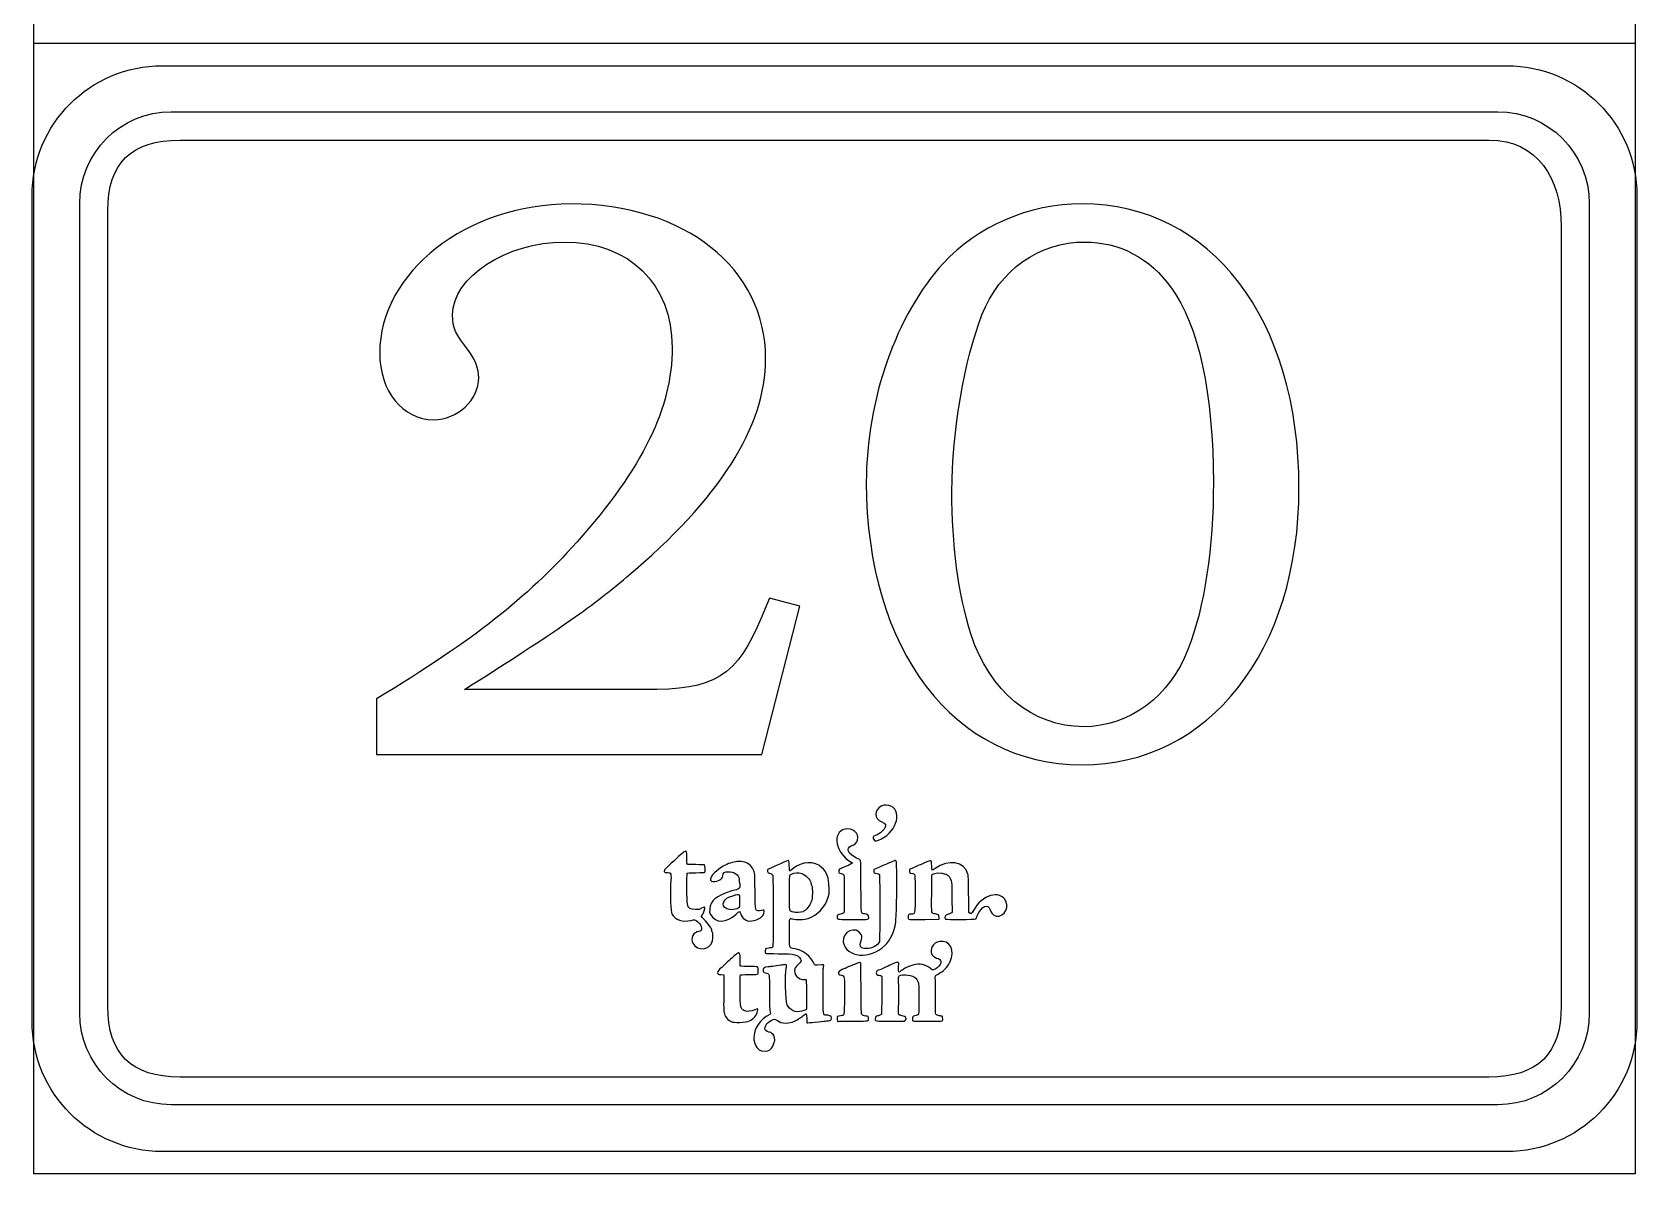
# Model space of a CAD drawing. Header units: millimetres. Extents: x 0 to 115, y 10 to 901.
# Drawn here: x -0.1 to 115.1, y 9.6 to 91.6 of the extents above; entities that cross this region are included whole.
import ezdxf

# ---------------------------------------------------------------- set-up
doc = ezdxf.new("R2010")
doc.units = ezdxf.units.MM
doc.layers.add('1', color=7, linetype='CONTINUOUS')

msp = doc.modelspace()

# ---------------------------------------------------------------- linework, layer by layer
at = {"layer": '1', "color": 7}
for p, q in [((0, 9.610394), (0, 900.64166)), ((114.999971, 900.64166), (114.999971, 9.610394)), ((0, 90.770095), (115.010869, 90.770095)), ((9.864019, 85.854489), (105.140122, 85.854489)), ((9.864019, 85.854489), (9.864019, 85.854489)), ((10.503252, 83.823195), (104.500888, 83.823195)), ((10.503252, 83.823195), (10.503252, 83.823195)), ((3.30588, 21.147286), (3.30588, 79.277301)), ((5.317772, 21.647525), (5.317772, 78.738256)), ((75.265842, 79.239906), (75.265842, 79.239906)), ((111.69826, 79.277301), (111.69826, 21.147286)), ((109.686369, 77.618187), (109.686369, 21.647525)), ((75.493031, 76.505878), (75.493031, 76.505878)), ((52.842229, 50.936546), (52.273198, 49.625976)), ((55.005815, 50.366104), (52.842229, 50.936546)), ((52.273198, 39.716449), (55.005815, 50.366104)), ((43.850629, 44.386521), (30.932966, 44.386521)), ((24.615774, 43.703191), (24.615774, 39.716449)), ((24.615774, 39.716449), (52.273198, 39.716449)), ((60.570179, 31.559874), (60.323587, 31.449455)), ((60.323587, 31.449455), (60.323587, 31.34221)), ((63.158156, 31.583158), (62.885459, 31.455099)), ((62.885459, 31.455099), (62.885459, 31.333744)), ((57.115426, 29.712024), (57.111545, 30.156877)), ((58.200218, 30.289169), (58.200218, 29.582202)), ((57.04099, 29.472135), (57.115426, 29.712024)), ((58.200218, 29.582202), (58.194573, 29.478838)), ((58.201276, 29.280577), (58.194573, 28.821613)), ((58.204098, 29.35078), (58.201276, 29.280577)), ((65.936281, 29.397699), (65.940515, 28.382052)), ((47.786218, 28.595835), (47.510698, 28.595835)), ((47.956962, 28.689322), (47.786218, 28.595835)), ((48.538693, 28.617708), (48.515057, 28.392988)), ((48.515057, 28.392988), (48.606073, 28.230358)), ((51.162301, 27.815844), (51.301648, 27.749522)), ((51.301648, 27.749522), (51.537304, 27.773158)), ((64.018228, 27.876522), (65.008828, 27.888869)), ((65.008828, 27.888869), (65.008828, 28.023983)), ((65.940515, 28.382052), (65.892184, 28.343599)), ((60.744098, 26.862286), (60.724695, 26.284788)), ((52.537782, 25.763736), (52.530726, 25.605338)), ((52.647848, 25.795486), (52.537782, 25.763736)), ((60.724695, 26.284788), (60.659784, 26.181424)), ((62.119226, 24.746677), (62.064192, 24.784072)), ((62.109701, 24.428472), (62.119226, 24.746677)), ((49.355726, 23.917297), (49.559632, 23.90495)), ((49.559632, 23.90495), (49.557162, 23.599091)), ((55.488062, 22.481491), (55.495118, 21.435505)), ((55.495118, 21.435505), (55.443965, 21.39423)), ((57.268531, 20.923977), (57.148587, 20.964194)), ((57.275234, 20.800152), (57.268531, 20.923977)), ((62.09312, 21.07285), (62.106879, 21.62283)), ((62.146742, 21.031575), (62.09312, 21.07285)), ((54.072718, 20.440319), (54.455834, 20.494294)), ((54.455834, 20.494294), (54.636457, 20.5839)), ((61.501865, 20.574022), (62.521745, 20.570141)), ((62.521745, 20.570141), (62.572545, 20.620941)), ((104.500888, 16.563997), (10.503252, 16.563997)), ((105.140122, 14.571508), (9.864019, 14.571508)), ((114.999971, 9.610394), (0, 9.610394))]:
    msp.add_line(p, q, dxfattribs=at)
at = {"layer": '1', "color": 1}
for p, q in [((9.224645, 89.161781), (105.779526, 89.161781)), ((9.224645, 89.161781), (9.224645, 89.161781)), ((-0.119865, 20.567319), (-0.119865, 79.811759)), ((115.124035, 79.811759), (115.124035, 20.567319)), ((105.779526, 11.217297), (9.224645, 11.217297))]:
    msp.add_line(p, q, dxfattribs=at)
for points in [[(-0.119865, 79.811759), (-0.119865, 84.990536), (4.047196, 89.161781), (9.224645, 89.161781)], [(105.779526, 89.161781), (110.956975, 89.161781), (115.124035, 84.990536), (115.124035, 79.811759)], [(9.224645, 11.217297), (4.047196, 11.217297), (-0.119865, 15.388541), (-0.119865, 20.567319)], [(115.124035, 20.567319), (115.124035, 15.388541), (110.956975, 11.217297), (105.779526, 11.217297)]]:
    msp.add_open_spline(points, degree=3, dxfattribs=at)
at = {"layer": '1', "color": 7}
for points in [[(3.30588, 79.277301), (3.30588, 82.920789), (6.231466, 85.854489), (9.864019, 85.854489)], [(105.140122, 85.854489), (108.772674, 85.854489), (111.69826, 82.920789), (111.69826, 79.277301)], [(5.317772, 78.738256), (5.317772, 82.177839), (7.005814, 83.823195), (10.503252, 83.823195)], [(104.500888, 83.823195), (107.998327, 83.823195), (109.686369, 81.054948), (109.686369, 77.618187)], [(38.558963, 79.239906), (31.10371, 79.239906), (24.843316, 74.342292), (24.843316, 68.532748)], [(52.558243, 68.134462), (52.558243, 74.626278), (46.75399, 79.239906), (38.558963, 79.239906)], [(75.265842, 79.239906), (71.452667, 79.239906), (67.752734, 77.644292), (65.306573, 74.96812)], [(90.858267, 58.851821), (90.858267, 70.981379), (84.541428, 79.239906), (75.265842, 79.239906)], [(30.078538, 71.266776), (30.078538, 74.000803), (33.949216, 76.505878), (38.102821, 76.505878)], [(38.102821, 76.505878), (42.770071, 76.505878), (45.843118, 73.487865), (45.843118, 68.932093)], [(68.094223, 71.266776), (69.346937, 74.51339), (72.192795, 76.505878), (75.493031, 76.505878)], [(75.493031, 76.505878), (77.940603, 76.505878), (80.159222, 75.366406), (81.69557, 73.20282)], [(65.306573, 74.96812), (61.948481, 71.32322), (59.786306, 65.172893), (59.786306, 59.250107)], [(81.69557, 73.20282), (83.630203, 70.639537), (84.712172, 65.514734), (84.712172, 59.250107)], [(31.274455, 68.647048), (30.249282, 69.956206), (30.078538, 70.298048), (30.078538, 71.266776)], [(65.932401, 58.624632), (65.932401, 62.895007), (66.843273, 68.078018), (68.094223, 71.266776)], [(24.843316, 68.532748), (24.843316, 65.800131), (26.494316, 63.749434), (28.712935, 63.749434)], [(31.956727, 66.767448), (31.956727, 67.394334), (31.672741, 68.078018), (31.274455, 68.647048)], [(45.843118, 68.932093), (45.843118, 64.603862), (43.737387, 60.275279), (39.013693, 54.979732)], [(42.599326, 52.472893), (49.258007, 58.053837), (52.558243, 63.236848), (52.558243, 68.134462)], [(28.712935, 63.749434), (30.420027, 63.749434), (31.956727, 65.172893), (31.956727, 66.767448)], [(59.786306, 59.250107), (59.786306, 47.23379), (66.103145, 38.976321), (75.265842, 38.976321)], [(75.265842, 38.976321), (84.428186, 38.976321), (90.858267, 47.176993), (90.858267, 58.851821)], [(84.712172, 59.250107), (84.712172, 54.581446), (84.086344, 50.309307), (82.891839, 47.291646)], [(67.298003, 48.373263), (66.387131, 51.278035), (65.932401, 54.750779), (65.932401, 58.624632)], [(39.013693, 54.979732), (35.256963, 50.821893), (31.785982, 48.087865), (24.615774, 43.703191)], [(30.932966, 44.386521), (37.704535, 48.65866), (39.810265, 50.138563), (42.599326, 52.472893)], [(52.273198, 49.625976), (50.509309, 45.297393), (48.916165, 44.330077), (43.850629, 44.386521)], [(75.378731, 41.710349), (71.736653, 41.710349), (68.607162, 44.273632), (67.298003, 48.373263)], [(82.891839, 47.291646), (81.639125, 43.931791), (78.680378, 41.710349), (75.378731, 41.710349)], [(60.896851, 36.030274), (60.332054, 35.747699), (60.329231, 35.113757), (60.894029, 34.879513)], [(60.65167, 33.567533), (61.861345, 33.979577), (62.45119, 35.565666), (61.556898, 36.002757)], [(61.556898, 36.002757), (61.386154, 36.086719), (61.038667, 36.101888), (60.898262, 36.030274)], [(60.894029, 34.879513), (61.183659, 34.76098), (61.228815, 34.672785), (61.124392, 34.449477)], [(58.252429, 34.357402), (57.28229, 34.136916), (57.583915, 32.571288), (58.707159, 31.999435)], [(59.155187, 33.57741), (59.297004, 34.063891), (58.810523, 34.48546), (58.251018, 34.357402)], [(58.693401, 33.161133), (58.982679, 33.270141), (59.094509, 33.370683), (59.155187, 33.57741)], [(60.323587, 33.857163), (60.265731, 33.841994), (60.26432, 33.734396), (60.323587, 33.606338)], [(61.124392, 34.449477), (61.02244, 34.236046), (60.612865, 33.93301), (60.323587, 33.857163)], [(60.323587, 33.606338), (60.37474, 33.493096), (60.416015, 33.487805), (60.65167, 33.567533)], [(46.586068, 32.642902), (46.320073, 32.407246), (45.555251, 31.705924), (45.429662, 31.584569)], [(46.898629, 32.25026), (46.897571, 32.820702), (46.852062, 32.879969), (46.584657, 32.644313)], [(59.093098, 32.271074), (58.48244, 32.563174), (58.282768, 33.006616), (58.693401, 33.161133)], [(59.375673, 32.110913), (59.365795, 32.128905), (59.239148, 32.200519), (59.093098, 32.271074)], [(45.429662, 31.584569), (45.180249, 31.34221), (45.206707, 31.234613), (45.509743, 31.234613)], [(45.509743, 31.234613), (45.789496, 31.234613), (45.786674, 31.241669), (45.735874, 30.390063)], [(46.934612, 28.988477), (46.897571, 29.135938), (46.884871, 31.135483), (46.922265, 31.193338)], [(46.922265, 31.836805), (46.907096, 31.84633), (46.898629, 31.985677), (46.898629, 32.25026)], [(47.551973, 31.81211), (47.22001, 31.817402), (46.936023, 31.828691), (46.922265, 31.836805)], [(46.922265, 31.193338), (46.937435, 31.218033), (47.062671, 31.225088), (47.549151, 31.231791)], [(47.549151, 31.231791), (47.962607, 31.237435), (48.167923, 31.248372), (48.188737, 31.264952)], [(48.174979, 31.786005), (48.165101, 31.794119), (47.885348, 31.806466), (47.551973, 31.81211)], [(48.188737, 31.264952), (48.221546, 31.291058), (48.209198, 31.752844), (48.174979, 31.786005)], [(49.279879, 31.558463), (48.669573, 31.129838), (48.392643, 30.59926), (48.77964, 30.59926)], [(50.294115, 31.992733), (49.951215, 31.927821), (49.579035, 31.768013), (49.279879, 31.558463)], [(49.475671, 31.007424), (49.497896, 31.234613), (49.58609, 31.300935), (49.860198, 31.300935)], [(49.860198, 31.300935), (50.292704, 31.300935), (50.643012, 31.06528), (50.644423, 30.771769)], [(50.480382, 32.034008), (50.468034, 32.028363), (50.383721, 32.010371), (50.294115, 31.992733)], [(50.950282, 32.007549), (50.795765, 32.031185), (50.507898, 32.047766), (50.480382, 32.034008)], [(51.672418, 31.466035), (51.549651, 31.734852), (51.246615, 31.962394), (50.950282, 32.007549)], [(51.793421, 29.942035), (51.790951, 31.223677), (51.793421, 31.197572), (51.672418, 31.466035)], [(52.740276, 31.489671), (52.628798, 31.455099), (52.708526, 31.191927), (52.829882, 31.191927)], [(54.058959, 32.064346), (53.947482, 32.00508), (52.824237, 31.517188), (52.740276, 31.489671)], [(52.829882, 31.191927), (52.908551, 31.191927), (53.036609, 31.121724), (53.075062, 31.058224)], [(54.257573, 31.736263), (54.256162, 32.149719), (54.249107, 32.163477), (54.06037, 32.064346)], [(54.279445, 31.398655), (54.267098, 31.431816), (54.257573, 31.583158), (54.257573, 31.736263)], [(54.26992, 29.78646), (54.267098, 31.143597), (54.257573, 31.047288), (54.420204, 31.13266)], [(54.533093, 31.526713), (54.294615, 31.32563), (54.305904, 31.330922), (54.279445, 31.398655)], [(54.420204, 31.13266), (54.621287, 31.237435), (54.913387, 31.251194), (55.150454, 31.169702)], [(56.578145, 31.616319), (56.059915, 32.095744), (55.162801, 32.057291), (54.533093, 31.526713)], [(55.150454, 31.169702), (55.442554, 31.067749), (55.759701, 30.743899), (55.80909, 30.498719)], [(57.111545, 30.156877), (57.10449, 30.869488), (56.959851, 31.26213), (56.578145, 31.616319)], [(58.122959, 31.605383), (57.836151, 31.48826), (57.804401, 31.462155), (57.805812, 31.345033)], [(57.805812, 31.345033), (57.805812, 31.231791), (57.826626, 31.213799), (57.990668, 31.175347)], [(57.990668, 31.175347), (58.204098, 31.127016), (58.200218, 31.149241), (58.200218, 30.289169)], [(58.707159, 31.999435), (58.864145, 31.918296), (58.829926, 31.896071), (58.122959, 31.605383)], [(59.40319, 30.25883), (59.396134, 31.259308), (59.383787, 32.091863), (59.375673, 32.110913)], [(60.323587, 31.34221), (60.323587, 31.219444), (60.330642, 31.212741), (60.557831, 31.168644)], [(60.557831, 31.168644), (60.633679, 31.154533), (60.708115, 31.127016), (60.723284, 31.109377)], [(61.111692, 31.79553), (60.949415, 31.726738), (60.705292, 31.620552), (60.570179, 31.559874)], [(61.626042, 32.014605), (61.506098, 31.962394), (61.274323, 31.864321), (61.111692, 31.79553)], [(61.970354, 31.400066), (61.950951, 32.217099), (61.97882, 32.166299), (61.626042, 32.014605)], [(61.986934, 30.70968), (61.986934, 30.727672), (61.97882, 31.038822), (61.970354, 31.400066)], [(62.885459, 31.333744), (62.885459, 31.201452), (62.867467, 31.21521), (63.092187, 31.176758)], [(63.092187, 31.176758), (63.298915, 31.142185), (63.290448, 31.205685), (63.290448, 29.75471)], [(63.50282, 31.737674), (63.464015, 31.723916), (63.30844, 31.654771), (63.158156, 31.583158)], [(63.969898, 31.934524), (63.752234, 31.839627), (63.542684, 31.750021), (63.50282, 31.737674)], [(64.482484, 31.725327), (64.465903, 32.18676), (64.503298, 32.171591), (63.969898, 31.934524)], [(64.736131, 31.530946), (64.485306, 31.350324), (64.496242, 31.340799), (64.482484, 31.725327)], [(64.514234, 31.092797), (64.580203, 31.191927), (64.982723, 31.26213), (65.181337, 31.207097)], [(67.081398, 31.135483), (66.825281, 32.032596), (65.692512, 32.224155), (64.736131, 31.530946)], [(65.181337, 31.207097), (65.250128, 31.187694), (65.363017, 31.161588), (65.434631, 31.14783)], [(65.434631, 31.14783), (65.666406, 31.10091), (65.849498, 30.868077), (65.910176, 30.541405)], [(67.133962, 29.689799), (67.120203, 30.829624), (67.113148, 31.023652), (67.081398, 31.135483)], [(45.735874, 30.390063), (45.692835, 29.69121), (45.745399, 28.408158), (45.821246, 28.275866)], [(48.77964, 30.59926), (49.177926, 30.59926), (49.452387, 30.759069), (49.475671, 31.007424)], [(50.338212, 29.986133), (50.28459, 29.976608), (50.189693, 29.950149), (50.129015, 29.931099)], [(50.667707, 30.575977), (50.751668, 30.140649), (50.702279, 30.052455), (50.338212, 29.986133)], [(50.644423, 30.771769), (50.644423, 30.72873), (50.653948, 30.639477), (50.667707, 30.575977)], [(53.075062, 31.058224), (53.094465, 31.026474), (53.101168, 26.185658), (53.082118, 26.011738)], [(55.80909, 30.498719), (55.821437, 30.439452), (55.847895, 30.347024), (55.866945, 30.293402)], [(55.866945, 30.293402), (55.949848, 30.075738), (55.929034, 29.432272), (55.832726, 29.137349)], [(59.671654, 28.277277), (59.396134, 28.285744), (59.416948, 28.131227), (59.40319, 30.25883)], [(60.723284, 31.109377), (60.757856, 31.067749), (60.773026, 27.764691), (60.744098, 26.862286)], [(61.900151, 27.682141), (61.938604, 27.907919), (62.004926, 30.234135), (61.986934, 30.70968)], [(64.481073, 29.710613), (64.481073, 30.841972), (64.486717, 31.051522), (64.514234, 31.092797)], [(65.910176, 30.541405), (65.923934, 30.464147), (65.93487, 30.013649), (65.936281, 29.397699)], [(69.814014, 29.175802), (69.384331, 30.034463), (68.057181, 29.652758), (67.479684, 28.50623)], [(47.510698, 28.595835), (47.127582, 28.595835), (47.015751, 28.670272), (46.934612, 28.988477)], [(50.129015, 29.931099), (48.927101, 29.519055), (48.606073, 29.251649), (48.538693, 28.617708)], [(49.767771, 28.638522), (49.279879, 28.885113), (49.519768, 29.403344), (50.203451, 29.579733)], [(50.203451, 29.579733), (50.283179, 29.600194), (50.382309, 29.631944), (50.425348, 29.648524)], [(50.425348, 29.648524), (50.568576, 29.704969), (50.649715, 29.681685), (50.67194, 29.579733)], [(50.67194, 29.579733), (50.700868, 29.443208), (50.682876, 28.772224), (50.648304, 28.730597)], [(52.262262, 28.528102), (51.800476, 28.415213), (51.796243, 28.428972), (51.793421, 29.942035)], [(54.464301, 28.430383), (54.258984, 28.473069), (54.271332, 28.384874), (54.26992, 29.78646)], [(55.832726, 29.137349), (55.741709, 28.862888), (55.47007, 28.53798), (55.245704, 28.433205)], [(55.614709, 27.946724), (56.313562, 28.194727), (56.816623, 28.730597), (57.04099, 29.472135)], [(58.194573, 28.821613), (58.187518, 28.287155), (58.198806, 28.314672), (57.94657, 28.262108)], [(58.194573, 29.478838), (58.195984, 29.423805), (58.194573, 29.415691), (58.204098, 29.35078)], [(63.290448, 29.75471), (63.290448, 28.222244), (63.296092, 28.255405), (63.002581, 28.255405)], [(64.762237, 28.267752), (64.446853, 28.327019), (64.478251, 28.161566), (64.481073, 29.710613)], [(67.151953, 28.371116), (67.150542, 28.375349), (67.142076, 28.966252), (67.133962, 29.689799)], [(67.756614, 28.144985), (68.068117, 28.841016), (68.495331, 29.037866), (68.680187, 28.572199)], [(68.94477, 28.190494), (69.458767, 27.850063), (70.108937, 28.585958), (69.814014, 29.175802)], [(45.821246, 28.275866), (46.067837, 27.846183), (46.603707, 27.661327), (47.182615, 27.805966)], [(47.182615, 27.805966), (47.437673, 27.870877), (47.491296, 27.859941), (47.685676, 27.700133)], [(47.685676, 27.700133), (48.016229, 27.429905), (48.063148, 27.005513), (47.762935, 27.005513)], [(48.132293, 27.876522), (47.904751, 28.10371), (47.907573, 28.091363), (48.042687, 28.259285)], [(48.19544, 28.71966), (48.176037, 28.791274), (48.132293, 28.785983), (47.956962, 28.689322)], [(48.042687, 28.259285), (48.100543, 28.33231), (48.21061, 28.661805), (48.19544, 28.71966)], [(48.694268, 27.088063), (48.694268, 27.205186), (48.421571, 27.586891), (48.132293, 27.876522)], [(48.606073, 28.230358), (48.961673, 27.591124), (49.744487, 27.604883), (50.441576, 28.26493)], [(50.648304, 28.730597), (50.521657, 28.577844), (49.996723, 28.52281), (49.767771, 28.638522)], [(50.441576, 28.26493), (50.696634, 28.50623), (50.688521, 28.507641), (50.805643, 28.185202)], [(50.805643, 28.185202), (50.862087, 28.033508), (50.997201, 27.892749), (51.162301, 27.815844)], [(51.537304, 27.773158), (52.055534, 27.82678), (52.416426, 28.08713), (52.45629, 28.438497)], [(52.45629, 28.438497), (52.470048, 28.564085), (52.448176, 28.57361), (52.262262, 28.528102)], [(54.261454, 27.006924), (54.26992, 28.044444), (54.25334, 27.975652), (54.480882, 27.907919)], [(54.596593, 28.387697), (54.590948, 28.397222), (54.53027, 28.416624), (54.464301, 28.430383)], [(54.480882, 27.907919), (54.728884, 27.834894), (55.360004, 27.855708), (55.614709, 27.946724)], [(55.245704, 28.433205), (55.120115, 28.375349), (54.62552, 28.339366), (54.596593, 28.387697)], [(57.695745, 28.043033), (57.695745, 27.881813), (57.666818, 27.886047), (58.582981, 27.873699)], [(57.94657, 28.262108), (57.723262, 28.216599), (57.695745, 28.191905), (57.695745, 28.043033)], [(58.582981, 27.873699), (59.838518, 27.854297), (59.97222, 27.868055), (59.97222, 28.011283)], [(59.97222, 28.011283), (59.97222, 28.180969), (59.868856, 28.271985), (59.671654, 28.277277)], [(61.110634, 25.994099), (61.52797, 26.410024), (61.775973, 26.939191), (61.900151, 27.682141)], [(62.787387, 28.051499), (62.786329, 27.855708), (62.762692, 27.85853), (64.018228, 27.876522)], [(63.002581, 28.255405), (62.83854, 28.255405), (62.790209, 28.207074), (62.787387, 28.051499)], [(65.008828, 28.023983), (65.008828, 28.207074), (64.99119, 28.226477), (64.762237, 28.267752)], [(65.684045, 28.266341), (65.466381, 28.215188), (65.35067, 28.011283), (65.478728, 27.905449)], [(65.478728, 27.905449), (65.557398, 27.840538), (67.58587, 27.862411), (67.646548, 27.928733)], [(65.892184, 28.343599), (65.864667, 28.321374), (65.771181, 28.287155), (65.684045, 28.266341)], [(67.479684, 28.50623), (67.359739, 28.269163), (67.278601, 28.236002), (67.151953, 28.371116)], [(67.646548, 27.928733), (67.661717, 27.945313), (67.711459, 28.043033), (67.756614, 28.144985)], [(68.680187, 28.572199), (68.761326, 28.36406), (68.830117, 28.267752), (68.94477, 28.190494)], [(47.762935, 27.005513), (47.389343, 27.005513), (47.14134, 26.516211), (47.332898, 26.163433)], [(48.724607, 26.998458), (48.708026, 27.025974), (48.694268, 27.066191), (48.694268, 27.088063)], [(48.730251, 26.334177), (48.79234, 26.574066), (48.790929, 26.896505), (48.724607, 26.998458)], [(54.522157, 25.791252), (54.25334, 25.82018), (54.251929, 25.824413), (54.261454, 27.006924)], [(59.415537, 26.786438), (59.068404, 27.457422), (58.01254, 27.022094), (58.135306, 26.255861)], [(59.40319, 26.284788), (59.481506, 26.520444), (59.48574, 26.651324), (59.415537, 26.786438)], [(47.332898, 26.163433), (47.65816, 25.562652), (48.558096, 25.67413), (48.730251, 26.334177)], [(50.454276, 25.383441), (50.273654, 25.234569), (50.027062, 25.012672), (49.709915, 24.71528)], [(50.731207, 24.960461), (50.733676, 25.493861), (50.682876, 25.572177), (50.452865, 25.383441)], [(52.530726, 25.605338), (52.524023, 25.409547), (52.420659, 25.430361), (53.445832, 25.418013)], [(52.865512, 25.830058), (52.806598, 25.830058), (52.707115, 25.814888), (52.647848, 25.795486)], [(53.082118, 26.011738), (53.065537, 25.862866), (53.032376, 25.835349), (52.865512, 25.830058)], [(53.445832, 25.418013), (54.698545, 25.402844), (54.876345, 25.360158), (55.054145, 25.032074)], [(56.062737, 24.630966), (55.879293, 25.198938), (55.187848, 25.719638), (54.522157, 25.791252)], [(58.135306, 26.255861), (58.315929, 25.134027), (60.085109, 24.978452), (61.110634, 25.994099)], [(59.640256, 25.787372), (59.350626, 25.823002), (59.289948, 25.94718), (59.40319, 26.284788)], [(60.659784, 26.181424), (60.495742, 25.916841), (60.037131, 25.736219), (59.640256, 25.787372)], [(65.031053, 26.287611), (64.576323, 26.203297), (64.310328, 25.743274), (64.501887, 25.369683)], [(64.501887, 25.369683), (64.567856, 25.240213), (64.81727, 25.077583), (64.947092, 25.077583)], [(65.783528, 24.803474), (66.198042, 25.642733), (65.798698, 26.432249), (65.031053, 26.287611)], [(49.362782, 24.398133), (49.24954, 24.314172), (49.110546, 24.129316), (49.111957, 24.061936)], [(49.709915, 24.71528), (49.543404, 24.557941), (49.386065, 24.414713), (49.362782, 24.398133)], [(50.729796, 24.548416), (50.728384, 24.567819), (50.729796, 24.753733), (50.731207, 24.960461)], [(51.344334, 24.501497), (50.802821, 24.512433), (50.731207, 24.518077), (50.729796, 24.548416)], [(51.329165, 23.915886), (52.055534, 23.915886), (52.010026, 23.897894), (52.01814, 24.203752)], [(52.01814, 24.203752), (52.026607, 24.511022), (52.08164, 24.487738), (51.344334, 24.501497)], [(52.377973, 24.272897), (52.369507, 24.111677), (52.394554, 24.077105), (52.543073, 24.046766)], [(52.745921, 24.465866), (52.427362, 24.429883), (52.386087, 24.409069), (52.377973, 24.272897)], [(53.064126, 24.508552), (52.991101, 24.496205), (52.849284, 24.476802), (52.745921, 24.465866)], [(53.655382, 24.593924), (53.443009, 24.567819), (53.240515, 24.538891), (53.064126, 24.508552)], [(53.910087, 24.629555), (53.86599, 24.622852), (53.75169, 24.606272), (53.655382, 24.593924)], [(54.027209, 24.332163), (54.104468, 24.610505), (54.085065, 24.658483), (53.910087, 24.629555)], [(54.100234, 21.748066), (53.99299, 22.045811), (53.937957, 24.006902), (54.027209, 24.332163)], [(54.655859, 24.337455), (54.537326, 23.935288), (54.908095, 23.531358), (55.365295, 23.563108)], [(54.896807, 24.640844), (54.732765, 24.479625), (54.677732, 24.409069), (54.655859, 24.337455)], [(55.054145, 25.032074), (55.136695, 24.881791), (55.131051, 24.869444), (54.896807, 24.640844)], [(56.277579, 24.604861), (56.093076, 24.592513), (56.075084, 24.593924), (56.062737, 24.630966)], [(56.718551, 24.447875), (56.773937, 24.648958), (56.791576, 24.642255), (56.277579, 24.604861)], [(56.677276, 22.821569), (56.677276, 24.198461), (56.681509, 24.309938), (56.718551, 24.447875)], [(58.220679, 24.3431), (57.747956, 24.174825), (57.632245, 23.932466), (57.99737, 23.874611)], [(58.427406, 24.439408), (58.357204, 24.402366), (58.263365, 24.358269), (58.220679, 24.3431)], [(58.587215, 24.507141), (58.569223, 24.507141), (58.497609, 24.476802), (58.427406, 24.439408)], [(58.709981, 24.549827), (58.66024, 24.526191), (58.605206, 24.507141), (58.587215, 24.507141)], [(59.040534, 24.693055), (58.908243, 24.638022), (58.75937, 24.574522), (58.709981, 24.549827)], [(59.382376, 24.720572), (59.359093, 24.807355), (59.313584, 24.804533), (59.040534, 24.691644)], [(59.409893, 22.880836), (59.404601, 23.859441), (59.391901, 24.687411), (59.382376, 24.720572)], [(60.63509, 24.223155), (60.567709, 24.223155), (60.498565, 24.129316), (60.498565, 24.03583)], [(61.518445, 24.606272), (61.315951, 24.507141), (60.662606, 24.223155), (60.63509, 24.223155)], [(61.692012, 24.682119), (61.681076, 24.682119), (61.603817, 24.647547), (61.518445, 24.606272)], [(61.858876, 24.750911), (61.777384, 24.713869), (61.701537, 24.682119), (61.692012, 24.682119)], [(62.064192, 24.784072), (62.010217, 24.818644), (62.002104, 24.817233), (61.858876, 24.750911)], [(62.240581, 24.154363), (62.109701, 24.040063), (62.098412, 24.064758), (62.109701, 24.428472)], [(62.33689, 24.223155), (62.325954, 24.223155), (62.281856, 24.191405), (62.240581, 24.154363)], [(62.44872, 24.300413), (62.397567, 24.257727), (62.346415, 24.223155), (62.33689, 24.223155)], [(63.123937, 24.596747), (62.827604, 24.518077), (62.57819, 24.409069), (62.44872, 24.300413)], [(64.399934, 24.349802), (64.051037, 24.646136), (63.624176, 24.729038), (63.123937, 24.596747)], [(64.879359, 24.41048), (64.621831, 24.212219), (64.569267, 24.205163), (64.399934, 24.349802)], [(65.146765, 24.862741), (65.177103, 24.739974), (65.066684, 24.554061), (64.879359, 24.41048)], [(64.940037, 23.952927), (65.317509, 24.158244), (65.609609, 24.451755), (65.783528, 24.803474)], [(64.947092, 25.077583), (64.989778, 25.077583), (65.131595, 24.924477), (65.146765, 24.862741)], [(49.111957, 24.061936), (49.111957, 23.941991), (49.133829, 23.928233), (49.355726, 23.917297)], [(49.557162, 23.599091), (49.557162, 23.429405), (49.551518, 22.843794), (49.545873, 22.293813)], [(50.753079, 21.713847), (50.729796, 21.738541), (50.717448, 23.855208), (50.740732, 23.892602)], [(50.740732, 23.892602), (50.750257, 23.907772), (50.951693, 23.915886), (51.329165, 23.915886)], [(52.543073, 24.046766), (52.850343, 23.983266), (52.832704, 24.06758), (52.831293, 22.705858)], [(55.365295, 23.563108), (55.489473, 23.569811), (55.481359, 23.647069), (55.488062, 22.481491)], [(57.99737, 23.874611), (58.226323, 23.838627), (58.227734, 23.833336), (58.215387, 22.308983)], [(60.498565, 24.03583), (60.498565, 23.926822), (60.564887, 23.871788), (60.695767, 23.871788)], [(60.695767, 23.871788), (60.776906, 23.871788), (60.881681, 23.822047), (60.901084, 23.772658)], [(60.901084, 23.772658), (60.921545, 23.718683), (60.892617, 21.13635), (60.870745, 21.078494)], [(62.110759, 23.057225), (62.101234, 23.785005), (62.101234, 23.787827), (62.148154, 23.816755)], [(62.106879, 21.62283), (62.123459, 22.320272), (62.123459, 22.205619), (62.110759, 23.057225)], [(62.148154, 23.816755), (62.41697, 23.988911), (63.134873, 23.886958), (63.334545, 23.649891)], [(63.334545, 23.649891), (63.55362, 23.38813), (63.562087, 23.333097), (63.563498, 22.129772)], [(64.748478, 23.501019), (64.727665, 23.863675), (64.712848, 23.829102), (64.940037, 23.952927)], [(64.754123, 22.20703), (64.760826, 22.7556), (64.758003, 23.338388), (64.748478, 23.501019)], [(49.545873, 22.293813), (49.539171, 21.41328), (49.541993, 21.285222), (49.57339, 21.198438)], [(52.831293, 22.705858), (52.829882, 21.742775), (52.835526, 21.528991), (52.864454, 21.373416)], [(56.899173, 21.009702), (56.670573, 21.016405), (56.677276, 20.961372), (56.677276, 22.821569)], [(58.215387, 22.308983), (58.204098, 20.884114), (58.226323, 20.988889), (57.925756, 20.962783)], [(59.509376, 21.009702), (59.41977, 21.028752), (59.421181, 20.998414), (59.409893, 22.880836)], [(63.563498, 22.129772), (63.563498, 20.921508), (63.58537, 21.005469), (63.269987, 20.961372)], [(64.955206, 20.988889), (64.727665, 21.055211), (64.740365, 20.984655), (64.754123, 22.20703)], [(9.864019, 14.571508), (6.231466, 14.571508), (3.30588, 17.503797), (3.30588, 21.147286)], [(10.503252, 16.563997), (7.005814, 16.563997), (5.317772, 18.210764), (5.317772, 21.647525)], [(49.57339, 21.198438), (49.592793, 21.143405), (49.618898, 21.060502), (49.632657, 21.012172)], [(49.632657, 21.012172), (49.661585, 20.904927), (49.842207, 20.674564), (49.931812, 20.629408)], [(50.775304, 21.624241), (50.775304, 21.664105), (50.764015, 21.702911), (50.753079, 21.713847)], [(50.988734, 21.350133), (50.888193, 21.38153), (50.775304, 21.52758), (50.775304, 21.624241)], [(51.090687, 21.304625), (51.079751, 21.31415), (51.032832, 21.336022), (50.988734, 21.350133)], [(51.771548, 21.382941), (51.571876, 21.285222), (51.163712, 21.238302), (51.090687, 21.304625)], [(51.405012, 20.590602), (51.673829, 20.706314), (51.927123, 21.013583), (51.981098, 21.290866)], [(52.849284, 21.050977), (52.162779, 20.738064), (51.695701, 20.032508), (51.720396, 19.346355)], [(51.981098, 21.290866), (52.019551, 21.49195), (52.005793, 21.497594), (51.771548, 21.382941)], [(52.864454, 21.373416), (52.911021, 21.118358), (52.909609, 21.078494), (52.849284, 21.050977)], [(55.149043, 21.294747), (54.760634, 21.148697), (54.235348, 21.374827), (54.100234, 21.748066)], [(54.636457, 20.5839), (54.881637, 20.704902), (55.118704, 20.855186), (55.300737, 21.005469)], [(55.311673, 21.338844), (55.267576, 21.33073), (55.194551, 21.311327), (55.149043, 21.294747)], [(55.300737, 21.005469), (55.497587, 21.169511), (55.506054, 21.159633), (55.506054, 20.768402)], [(55.443965, 21.39423), (55.415037, 21.370594), (55.357182, 21.3459), (55.311673, 21.338844)], [(55.506054, 20.768402), (55.506054, 20.608594), (55.515579, 20.472069), (55.526515, 20.465366)], [(57.148587, 20.964194), (57.082618, 20.986066), (56.969376, 21.00688), (56.899173, 21.009702)], [(57.050868, 20.605772), (57.242426, 20.605772), (57.283701, 20.641755), (57.275234, 20.800152)], [(57.925756, 20.962783), (57.712326, 20.944791), (57.68622, 20.914452), (57.70527, 20.709136)], [(58.95234, 20.582489), (60.017729, 20.578255), (59.950348, 20.567319), (59.950348, 20.760289)], [(59.66354, 20.967016), (59.609918, 20.983244), (59.540773, 21.002647), (59.509376, 21.009702)], [(59.815234, 20.935266), (59.784895, 20.935266), (59.717162, 20.949025), (59.66354, 20.967016)], [(59.950348, 20.760289), (59.950348, 20.876), (59.90484, 20.935266), (59.815234, 20.935266)], [(60.582526, 20.957139), (60.483395, 20.957139), (60.432595, 20.881291), (60.432595, 20.735241)], [(60.870745, 21.078494), (60.849931, 21.023461), (60.692945, 20.957139), (60.582526, 20.957139)], [(62.372873, 20.959961), (62.27339, 20.976541), (62.177081, 21.00688), (62.146742, 21.031575)], [(62.572545, 20.620941), (62.715773, 20.764169), (62.625109, 20.918686), (62.372873, 20.959961)], [(63.132051, 20.891169), (63.096067, 20.818144), (63.095009, 20.585311), (63.132051, 20.586369)], [(63.269987, 20.961372), (63.183204, 20.949025), (63.154276, 20.935266), (63.132051, 20.891169)], [(65.18804, 20.936677), (65.15629, 20.936677), (65.051515, 20.959961), (64.955206, 20.988889)], [(65.272001, 20.739475), (65.272001, 20.903516), (65.258242, 20.935266), (65.18804, 20.936677)], [(109.686369, 21.647525), (109.686369, 18.210764), (107.998327, 16.563997), (104.500888, 16.563997)], [(111.69826, 21.147286), (111.69826, 17.503797), (108.772674, 14.571508), (105.140122, 14.571508)], [(49.931812, 20.629408), (49.967796, 20.611416), (50.032354, 20.574022), (50.076451, 20.546505)], [(50.076451, 20.546505), (50.239082, 20.44173), (51.126671, 20.472069), (51.405012, 20.590602)], [(52.529315, 19.956661), (52.448176, 20.187025), (52.617509, 20.447375), (52.964996, 20.629408)], [(52.864454, 19.77498), (52.770615, 19.77498), (52.550129, 19.893514), (52.529315, 19.956661)], [(53.156554, 19.555905), (53.114926, 19.613761), (52.900084, 19.77498), (52.864454, 19.77498)], [(52.964996, 20.629408), (53.171723, 20.738064), (53.192184, 20.736652), (53.398912, 20.61953)], [(53.398912, 20.61953), (53.601407, 20.503819), (53.626454, 20.43785), (54.072718, 20.440319)], [(55.526515, 20.465366), (55.562498, 20.443141), (56.642704, 20.542272), (56.82897, 20.585311)], [(56.82897, 20.585311), (56.878359, 20.596247), (56.977843, 20.605772), (57.050868, 20.605772)], [(57.70527, 20.709136), (57.724673, 20.518989), (57.702448, 20.539802), (57.870723, 20.564497)], [(57.870723, 20.564497), (57.947981, 20.575433), (58.434462, 20.5839), (58.95234, 20.582489)], [(60.432595, 20.735241), (60.432595, 20.567319), (60.351104, 20.579666), (61.501865, 20.574022)], [(63.132051, 20.586369), (63.14722, 20.586369), (63.621353, 20.582489), (64.18474, 20.574022)], [(64.18474, 20.574022), (65.346437, 20.558852), (65.272001, 20.547916), (65.272001, 20.739475)], [(51.720396, 19.346355), (51.720396, 19.346355), (51.674887, 19.262394), (51.728862, 19.150564)], [(51.728862, 19.150564), (51.781073, 19.036264), (51.796243, 18.804841), (51.931357, 18.683486)], [(51.931357, 18.683486), (52.066471, 18.560719), (52.029076, 18.438305), (52.540604, 18.418902)], [(52.540604, 18.418902), (53.051779, 18.3995), (53.204532, 19.143861), (53.211587, 19.165733)], [(53.211587, 19.165733), (53.23099, 19.215475), (53.188304, 19.510397), (53.156554, 19.555905)]]:
    msp.add_open_spline(points, degree=3, dxfattribs=at)

doc.saveas('drawing.dxf')
